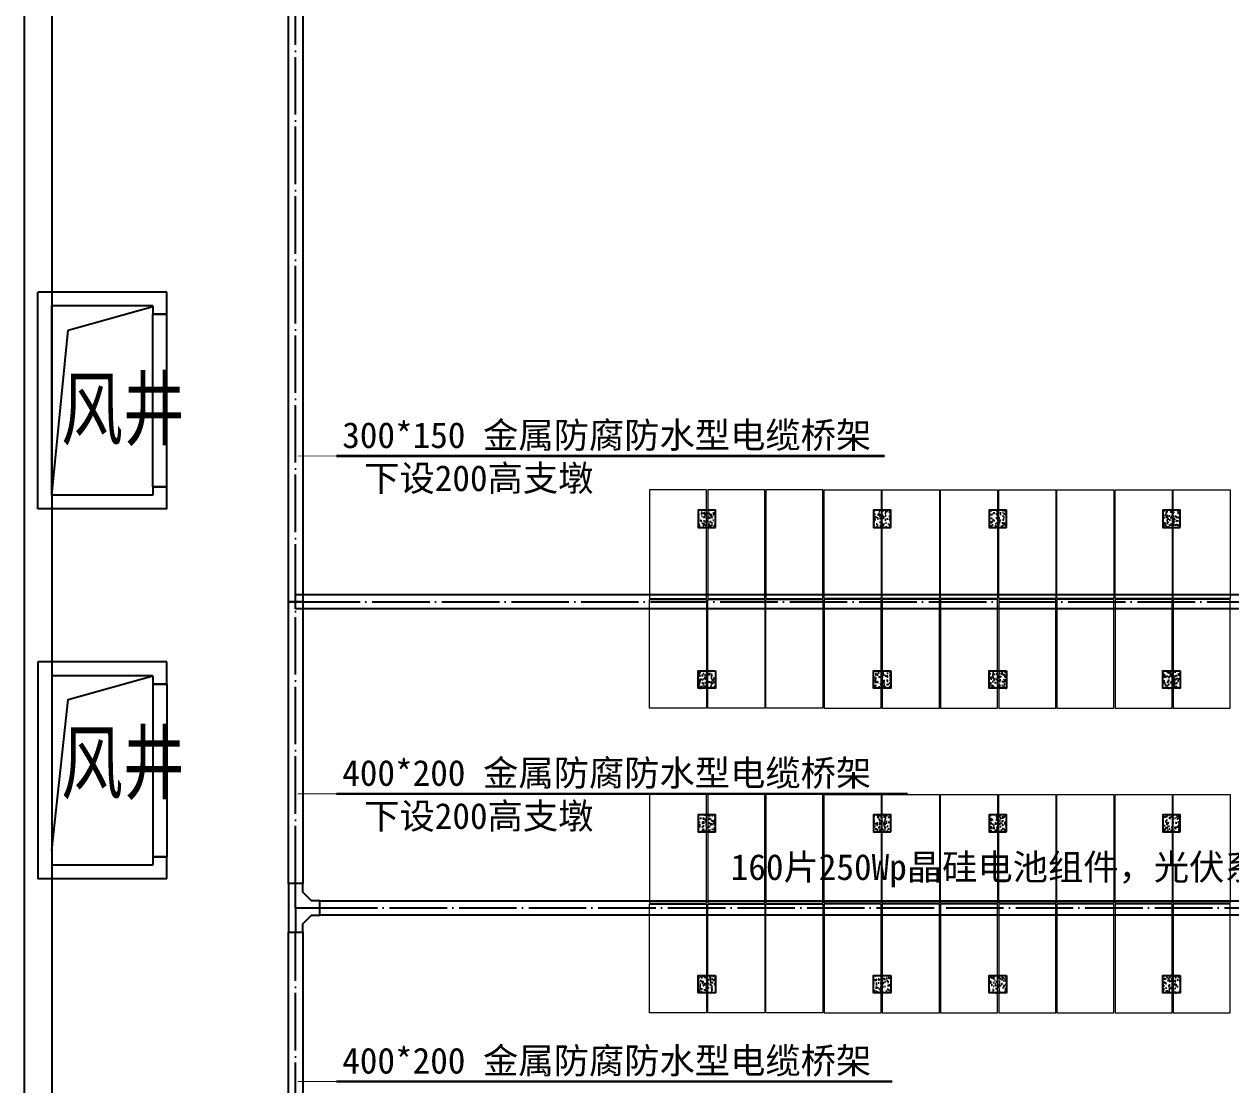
# Model space of a CAD drawing. Header units: millimetres. Extents: x -633009578 to 5705885, y -633235091 to 2571734.
# Drawn here: x 2781536 to 2802523, y 1744481 to 1762923 of the extents above; entities that cross this region are included whole.
import ezdxf

# ---------------------------------------------------------------- set-up
doc = ezdxf.new("R2010")
doc.units = ezdxf.units.MM
doc.header["$LTSCALE"] = 1000
doc.header["$MEASUREMENT"] = 0
for name, pattern in [('DASH', [0.35, 0.25, -0.1]), ('DASHED2', [0.375, 0.25, -0.125]), ('DOTE', [2.4200000000000004, 2, -0.2, 0.02, -0.2])]:
    doc.linetypes.add(name, pattern=pattern)
doc.layers.get('0').update_dxf_attribs({"color": 9})
for name, color, linetype in [('3T_WOOD', 21, 'Continuous'), ('A-OTHER(其它)', 192, 'Continuous'), ('A-ROOF(屋顶)', 11, 'Continuous'), ('A-TEXT(房间)', 243, 'Continuous'), ('A-WALL(墙)', 255, 'Continuous'), ('A-WINDOW（窗）', 4, 'Continuous'), ('尺寸线层', 3, 'Continuous'), ('电-桥架', 4, 'Continuous'), ('设备-箱柜', 3, 'Continuous')]:
    doc.layers.add(name, color=color, linetype=linetype)
doc.styles.add('_TCH', font='simhei.ttf', dxfattribs={"width": 0.75, "bigfont": 'hztxt.shx'})
doc.styles.add('ELEC-DIM', font='simhei.ttf')

# ---------------------------------------------------------------- blocks, each defined once
blk = doc.blocks.new('3030')
h = blk.add_hatch()
h.set_pattern_fill('AR-CONC', color=256, scale=20, angle=180, style=0)
h.set_pattern_definition([(230, (0, 0), (-143.4520365201507, 12.5504269965191), [15, -165]), (175, (0, 0), (27.75026672259992, -150.4384267400024), [12, -132]), (280.4514, (-11.954336, 1.045868000000007), (-115.7018763428044, -137.8879084121907), [12.748038, -140.2284224]), (226.1842, (-2.266215559059192e-14, -40), (-213.4482097251289, 33.10380286580374), [22.5, -247.5]), (276.6356, (-17.78734900000002, -37.24133859999999), (-186.9325411097408, -194.8235741800882), [19.12205759999999, -210.3426]), (171.1841999999999, (-2.266215559059192e-14, -40), (-186.9323890267256, -194.8237201850648), [18, -198]), (201, (-20.00000000000002, -29.99999999999999), (-119.3814104236923, 80.52377813306784), [15, -165]), (145.9999999999999, (-20.00000000000002, -29.99999999999999), (-48.66306638431643, -145.0300090093706), [12, -132]), (251.4514, (-29.94844660000001, -23.28967879999998), (-168.044525716298, -64.50609934199038), [12.748038, -140.2284224]), (217.5, (0, 0), (-2.431971063458171, -66.5787707662623), [0, -130.4, 0, -134, 0, -132.5]), (187.5, (0, 0), (-52.61390748842976, -78.88234237647202), [0, -76.39999999999999, 0, -127.4, 0, -50.5]), (147.5, (44.6, -2.526830348350999e-14), (-106.7644872344818, 4.510974346876012), [0, -50, 0, -156, 0, -207]), (137.5, (64.6, -3.659938127880594e-14), (-116.6372338684773, -20.02099646646348), [0, -65, 0, -103.6, 0, -147])])
h.paths.add_polyline_path([(7589905.532891056, -2127883.896403329), (7589905.532891056, -2127584.046403329), (7590205.532891056, -2127584.046403329), (7590205.532891056, -2127883.896403329)])
blk.add_lwpolyline([(7589905.532891056, -2127883.896403329), (7589905.532891056, -2127584.046403329), (7590205.532891056, -2127584.046403329), (7590205.532891056, -2127883.896403329)], close=True)
blk = doc.blocks.new('G$C91E54488')
at = {"color": 8, "lineweight": 0}
for points in [[(-122662.7808985738, 103411.1528317966), (-122662.7808985738, 101522.1528317966), (-121670.7808985738, 101522.1528317966), (-121670.7808985738, 103411.1528317966)], [(-121650.7808985738, 103411.1528317966), (-121650.7808985738, 101522.1528317966), (-120658.7808985738, 101522.1528317966), (-120658.7808985738, 103411.1528317966)], [(-120638.7808985738, 103411.1528317966), (-120638.7808985738, 101522.1528317966), (-119646.7808985738, 101522.1528317966), (-119646.7808985738, 103411.1528317966)], [(-118634.7808985719, 103411.1528317966), (-118634.7808985719, 101522.1528317966), (-119626.7808985719, 101522.1528317966), (-119626.7808985719, 103411.1528317966)], [(-117622.7808985719, 103411.1528317966), (-117622.7808985719, 101522.1528317966), (-118614.7808985719, 101522.1528317966), (-118614.7808985719, 103411.1528317966)], [(-116610.7808985719, 103411.1528317966), (-116610.7808985719, 101522.1528317966), (-117602.7808985719, 101522.1528317966), (-117602.7808985719, 103411.1528317966)], [(-115598.7808985719, 103411.1528317966), (-115598.7808985719, 101522.1528317966), (-116590.7808985719, 101522.1528317966), (-116590.7808985719, 103411.1528317966)], [(-114586.7808985719, 103411.1528317966), (-114586.7808985719, 101522.1528317966), (-115578.7808985719, 101522.1528317966), (-115578.7808985719, 103411.1528317966)], [(-113574.7808985719, 103411.1528317966), (-113574.7808985719, 101522.1528317966), (-114566.7808985719, 101522.1528317966), (-114566.7808985719, 103411.1528317966)], [(-112562.7808985719, 103411.1528317966), (-112562.7808985719, 101522.1528317966), (-113554.7808985719, 101522.1528317966), (-113554.7808985719, 103411.1528317966)], [(-122662.7808985738, 99615.15283179656), (-122662.7808985738, 101504.1528317966), (-121670.7808985738, 101504.1528317966), (-121670.7808985738, 99615.15283179656)], [(-121650.7808985738, 99615.15283179656), (-121650.7808985738, 101504.1528317966), (-120658.7808985738, 101504.1528317966), (-120658.7808985738, 99615.15283179656)], [(-120638.7808985738, 99615.15283179656), (-120638.7808985738, 101504.1528317966), (-119646.7808985738, 101504.1528317966), (-119646.7808985738, 99615.15283179656)], [(-118634.7808985719, 99615.15283179656), (-118634.7808985719, 101504.1528317966), (-119626.7808985719, 101504.1528317966), (-119626.7808985719, 99615.15283179656)], [(-117622.7808985719, 99615.15283179656), (-117622.7808985719, 101504.1528317966), (-118614.7808985719, 101504.1528317966), (-118614.7808985719, 99615.15283179656)], [(-116610.7808985719, 99615.15283179656), (-116610.7808985719, 101504.1528317966), (-117602.7808985719, 101504.1528317966), (-117602.7808985719, 99615.15283179656)], [(-115598.7808985719, 99615.15283179656), (-115598.7808985719, 101504.1528317966), (-116590.7808985719, 101504.1528317966), (-116590.7808985719, 99615.15283179656)], [(-114586.7808985719, 99615.15283179656), (-114586.7808985719, 101504.1528317966), (-115578.7808985719, 101504.1528317966), (-115578.7808985719, 99615.15283179656)], [(-113574.7808985719, 99615.15283179656), (-113574.7808985719, 101504.1528317966), (-114566.7808985719, 101504.1528317966), (-114566.7808985719, 99615.15283179656)], [(-112562.7808985719, 99615.15283179656), (-112562.7808985719, 101504.1528317966), (-113554.7808985719, 101504.1528317966), (-113554.7808985719, 99615.15283179656)], [(-122662.7808985738, 98115.15283179656), (-122662.7808985738, 96226.15283179656), (-121670.7808985738, 96226.15283179656), (-121670.7808985738, 98115.15283179656)], [(-121650.7808985738, 98115.15283179656), (-121650.7808985738, 96226.15283179656), (-120658.7808985738, 96226.15283179656), (-120658.7808985738, 98115.15283179656)], [(-120638.7808985738, 98115.15283179656), (-120638.7808985738, 96226.15283179656), (-119646.7808985738, 96226.15283179656), (-119646.7808985738, 98115.15283179656)], [(-118634.7808985719, 98115.15283179656), (-118634.7808985719, 96226.15283179656), (-119626.7808985719, 96226.15283179656), (-119626.7808985719, 98115.15283179656)], [(-117622.7808985719, 98115.15283179656), (-117622.7808985719, 96226.15283179656), (-118614.7808985719, 96226.15283179656), (-118614.7808985719, 98115.15283179656)], [(-116610.7808985719, 98115.15283179656), (-116610.7808985719, 96226.15283179656), (-117602.7808985719, 96226.15283179656), (-117602.7808985719, 98115.15283179656)], [(-115598.7808985719, 98115.15283179656), (-115598.7808985719, 96226.15283179656), (-116590.7808985719, 96226.15283179656), (-116590.7808985719, 98115.15283179656)], [(-114586.7808985719, 98115.15283179656), (-114586.7808985719, 96226.15283179656), (-115578.7808985719, 96226.15283179656), (-115578.7808985719, 98115.15283179656)], [(-113574.7808985719, 98115.15283179656), (-113574.7808985719, 96226.15283179656), (-114566.7808985719, 96226.15283179656), (-114566.7808985719, 98115.15283179656)], [(-112562.7808985719, 98115.15283179656), (-112562.7808985719, 96226.15283179656), (-113554.7808985719, 96226.15283179656), (-113554.7808985719, 98115.15283179656)], [(-122662.7808985738, 94319.15283179656), (-122662.7808985738, 96208.15283179656), (-121670.7808985738, 96208.15283179656), (-121670.7808985738, 94319.15283179656)], [(-121650.7808985738, 94319.15283179656), (-121650.7808985738, 96208.15283179656), (-120658.7808985738, 96208.15283179656), (-120658.7808985738, 94319.15283179656)], [(-120638.7808985738, 94319.15283179656), (-120638.7808985738, 96208.15283179656), (-119646.7808985738, 96208.15283179656), (-119646.7808985738, 94319.15283179656)], [(-118634.7808985719, 94319.15283179656), (-118634.7808985719, 96208.15283179656), (-119626.7808985719, 96208.15283179656), (-119626.7808985719, 94319.15283179656)], [(-117622.7808985719, 94319.15283179656), (-117622.7808985719, 96208.15283179656), (-118614.7808985719, 96208.15283179656), (-118614.7808985719, 94319.15283179656)], [(-116610.7808985719, 94319.15283179656), (-116610.7808985719, 96208.15283179656), (-117602.7808985719, 96208.15283179656), (-117602.7808985719, 94319.15283179656)], [(-115598.7808985719, 94319.15283179656), (-115598.7808985719, 96208.15283179656), (-116590.7808985719, 96208.15283179656), (-116590.7808985719, 94319.15283179656)], [(-114586.7808985719, 94319.15283179656), (-114586.7808985719, 96208.15283179656), (-115578.7808985719, 96208.15283179656), (-115578.7808985719, 94319.15283179656)], [(-113574.7808985719, 94319.15283179656), (-113574.7808985719, 96208.15283179656), (-114566.7808985719, 96208.15283179656), (-114566.7808985719, 94319.15283179656)], [(-112562.7808985719, 94319.15283179656), (-112562.7808985719, 96208.15283179656), (-113554.7808985719, 96208.15283179656), (-113554.7808985719, 94319.15283179656)]]:
    blk.add_lwpolyline(points, close=True, dxfattribs=at)
at = {"layer": 'A-OTHER(其它)'}
for points in [[(-133060.0015785564, 103319.9999996227), (-132774.0712782592, 106190.1517959385), (-131300.0015784707, 106599.9999998914)], [(-133060.0015785564, 97149.99999992421), (-132774.0712782592, 99770.1517959499), (-131300.0015784707, 100179.9999999028)]]:
    blk.add_lwpolyline(points, dxfattribs=at)
at = {"layer": 'A-ROOF(屋顶)'}
for points in [[(-133540.0010337373, 125749.999999938), (-133540.00139366, 87199.99999993795)], [(-133060.0010337373, 112779.9999999368), (-133060.0010337373, 87199.99999993795)]]:
    blk.add_lwpolyline(points, dxfattribs=at)
at = {"layer": 'A-WALL(墙)'}
for p, q in [((-133300.0015785396, 103079.999999808), (-133300.0015785396, 106849.9999998737)), ((-131060.0015784837, 106849.9999998735), (-133300.0015785396, 106849.9999998737)), ((-131060.0015785256, 106465.0000000041), (-131060.0015784837, 106849.9999998735)), ((-133060.0015784707, 103319.999999927), (-133060.0015784707, 106609.9999998758)), ((-131300.0015784809, 106609.9999998758), (-133060.0015784707, 106609.9999998758)), ((-131300.0015784809, 106609.9999998758), (-131300.0015785433, 106465.0000000041)), ((-131300.0015785433, 106465.0000000041), (-131060.0015785256, 106465.0000000041)), ((-131300.0015784809, 103319.999999927), (-133060.0015784707, 103319.999999927)), ((-131060.0015785256, 103464.9999997498), (-131300.0015785433, 103464.9999997498)), ((-131300.0015785433, 103464.9999997498), (-131300.0015784809, 103319.999999927)), ((-131060.0015784847, 103079.999999808), (-131060.0015785256, 103464.9999997498)), ((-131060.0015784847, 103079.999999808), (-133300.0015785396, 103079.999999808)), ((-133300.0015785433, 100419.9999998423), (-133300.0015785429, 96649.99999984645)), ((-131060.0015784879, 100419.9999998423), (-133300.0015785433, 100419.9999998423)), ((-131060.0015785056, 100034.9999997498), (-131060.0015784879, 100419.9999998423)), ((-133060.0015785433, 100179.9999999673), (-133060.0015785433, 96889.99999984435)), ((-131300.0015784847, 100179.9999999673), (-133060.0015785433, 100179.9999999673)), ((-131300.0015784847, 100179.9999999673), (-131300.0015784912, 100034.9999997498)), ((-131300.0015784912, 100034.9999997498), (-131060.0015785056, 100034.9999997498)), ((-131060.0015785052, 97035.00000000407), (-131300.0015784907, 97035.00000000407)), ((-131300.0015784907, 97035.00000000407), (-131300.0015784847, 96889.99999984435)), ((-131060.0015784875, 96649.99999984645), (-131060.0015785052, 97035.00000000407)), ((-131300.0015784847, 96889.99999984435), (-133060.0015785433, 96889.99999984435)), ((-131060.0015784875, 96649.99999984645), (-133300.0015785429, 96649.99999984645))]:
    blk.add_line(p, q, dxfattribs=at)
at = {"layer": 'A-WINDOW（窗）', "linetype": 'DASH'}
for p, q in [((-131060.0015784963, 106464.9999999014), (-131300.0015784963, 106464.9999999014)), ((-131300.0015784963, 103464.9999999014), (-131060.0015784963, 103464.9999999014)), ((-131060.0015784968, 100034.9999999058), (-131300.0015784968, 100034.9999999058)), ((-131300.0015784968, 97034.99999990582), (-131060.0015784968, 97034.99999990582))]:
    blk.add_line(p, q, dxfattribs=at)
at = {"layer": 'A-WINDOW（窗）'}
for p, q in [((-131300.0015784963, 103464.9999999014), (-131300.0015784963, 106464.9999999014)), ((-131060.0015784963, 103464.9999999014), (-131060.0015784963, 106464.9999999014)), ((-131300.0015784968, 100034.9999999058), (-131300.0015784968, 97034.99999990582)), ((-131060.0015784968, 100034.9999999058), (-131060.0015784968, 97034.99999990582))]:
    blk.add_line(p, q, dxfattribs=at)
at = {"color": 8, "xscale": -1}
for p in [(7468391.004357066, 2230644.913947882), (7471438.83080169, 2230644.913947882), (7473451.877110168, 2230644.913947882), (7476471.004357066, 2230644.913947882), (7468391.004357066, 2225348.913947882), (7471438.83080169, 2225348.913947882), (7473451.877110168, 2225348.913947882), (7476471.004357066, 2225348.913947882)]:
    blk.add_blockref('3030', p, dxfattribs=at)
at = {"color": 8, "rotation": 180}
for p in [(7468391.004357066, -2027618.608283458), (7471438.83080169, -2027618.608283458), (7473451.877110168, -2027618.608283458), (7476471.004357066, -2027618.608283458), (7468391.004357066, -2032914.608283458), (7471438.83080169, -2032914.608283458), (7473451.877110168, -2032914.608283458), (7476471.004357066, -2032914.608283458)]:
    blk.add_blockref('3030', p, dxfattribs=at)
at = {"layer": 'A-TEXT(房间)', "style": '_TCH', "width": 0.75}
for p in [(-132894.9777937699, 104301.4542915971), (-132894.9777937699, 98148.54570813302)]:
    blk.add_text('风井', height=1050, dxfattribs=at).set_placement(p)
blk = doc.blocks.new('sdafsfd')
at = {"color": 5, "lineweight": 0}
for points in [[(7508781.72500378, -2530383.625929791), (7508781.72500378, -2532272.625929791), (7509773.72500378, -2532272.625929791), (7509773.72500378, -2530383.625929791)], [(7509793.72500378, -2530383.625929791), (7509793.72500378, -2532272.625929791), (7510785.72500378, -2532272.625929791), (7510785.72500378, -2530383.625929791)], [(7510805.72500378, -2530383.625929791), (7510805.72500378, -2532272.625929791), (7511797.72500378, -2532272.625929791), (7511797.72500378, -2530383.625929791)], [(7512809.725003782, -2530383.625929791), (7512809.725003782, -2532272.625929791), (7511817.725003782, -2532272.625929791), (7511817.725003782, -2530383.625929791)], [(7513821.725003782, -2530383.625929791), (7513821.725003782, -2532272.625929791), (7512829.725003782, -2532272.625929791), (7512829.725003782, -2530383.625929791)], [(7514833.725003782, -2530383.625929791), (7514833.725003782, -2532272.625929791), (7513841.725003782, -2532272.625929791), (7513841.725003782, -2530383.625929791)], [(7515845.725003782, -2530383.625929791), (7515845.725003782, -2532272.625929791), (7514853.725003782, -2532272.625929791), (7514853.725003782, -2530383.625929791)], [(7516857.725003782, -2530383.625929791), (7516857.725003782, -2532272.625929791), (7515865.725003782, -2532272.625929791), (7515865.725003782, -2530383.625929791)], [(7517869.725003782, -2530383.625929791), (7517869.725003782, -2532272.625929791), (7516877.725003782, -2532272.625929791), (7516877.725003782, -2530383.625929791)], [(7518881.725003782, -2530383.625929791), (7518881.725003782, -2532272.625929791), (7517889.725003782, -2532272.625929791), (7517889.725003782, -2530383.625929791)], [(7508781.72500378, -2534179.625929791), (7508781.72500378, -2532290.625929791), (7509773.72500378, -2532290.625929791), (7509773.72500378, -2534179.625929791)], [(7509793.72500378, -2534179.625929791), (7509793.72500378, -2532290.625929791), (7510785.72500378, -2532290.625929791), (7510785.72500378, -2534179.625929791)], [(7510805.72500378, -2534179.625929791), (7510805.72500378, -2532290.625929791), (7511797.72500378, -2532290.625929791), (7511797.72500378, -2534179.625929791)], [(7512809.725003782, -2534179.625929791), (7512809.725003782, -2532290.625929791), (7511817.725003782, -2532290.625929791), (7511817.725003782, -2534179.625929791)], [(7513821.725003782, -2534179.625929791), (7513821.725003782, -2532290.625929791), (7512829.725003782, -2532290.625929791), (7512829.725003782, -2534179.625929791)], [(7514833.725003782, -2534179.625929791), (7514833.725003782, -2532290.625929791), (7513841.725003782, -2532290.625929791), (7513841.725003782, -2534179.625929791)], [(7515845.725003782, -2534179.625929791), (7515845.725003782, -2532290.625929791), (7514853.725003782, -2532290.625929791), (7514853.725003782, -2534179.625929791)], [(7516857.725003782, -2534179.625929791), (7516857.725003782, -2532290.625929791), (7515865.725003782, -2532290.625929791), (7515865.725003782, -2534179.625929791)], [(7517869.725003782, -2534179.625929791), (7517869.725003782, -2532290.625929791), (7516877.725003782, -2532290.625929791), (7516877.725003782, -2534179.625929791)], [(7518881.725003782, -2534179.625929791), (7518881.725003782, -2532290.625929791), (7517889.725003782, -2532290.625929791), (7517889.725003782, -2534179.625929791)]]:
    blk.add_lwpolyline(points, close=True, dxfattribs=at)
at = {"xscale": -1}
for p in [(15099835.51025942, -403149.8648137059), (15102883.33670404, -403149.8648137059), (15104896.38301252, -403149.8648137059), (15107915.51025942, -403149.8648137059)]:
    blk.add_blockref('3030', p, dxfattribs=at)
at = {"rotation": 180}
for p in [(15099835.51025942, -4661413.387045046), (15102883.33670404, -4661413.387045046), (15104896.38301252, -4661413.387045046), (15107915.51025942, -4661413.387045046)]:
    blk.add_blockref('3030', p, dxfattribs=at)

msp = doc.modelspace()

# ---------------------------------------------------------------- linework, layer by layer
at = {"layer": '电-桥架', "color": 5, "linetype": 'DOTE', "ltscale": 0.5}
for p, q in [((2786256.500000008, 1752881), (2786256.499999985, 1781989.500002069)), ((2786256.500000014, 1747983.5), (2786256.500000007, 1752881)), ((2786381.500000007, 1752881), (2812659, 1752881)), ((2786256.500000014, 1747558.5), (2786256.500000014, 1747983.5)), ((2786256.500000014, 1747558.5), (2786256.500000014, 1747133.5)), ((2786256.500000014, 1747558.5), (2786681.500000014, 1747558.5)), ((2786681.499999985, 1747558.5), (2812659, 1747558.5)), ((2786256.500000018, 1742661), (2786256.500000014, 1747133.5))]:
    msp.add_line(p, q, dxfattribs=at)
at = {"layer": '电-桥架', "color": 9, "linetype": 'DASHED2', "ltscale": 0.5}
for p, q in [((2786131.500000007, 1752881), (2786381.500000007, 1752881.000000001)), ((2786256.499999985, 1752881), (2786256.499999985, 1753006)), ((2786256.499999985, 1753006), (2786381.500000008, 1753006)), ((2786256.499999986, 1752756), (2786256.499999985, 1752881)), ((2786256.499999985, 1752881), (2786381.500000007, 1752881)), ((2786256.499999985, 1752881), (2786381.500000008, 1752881)), ((2786381.500000007, 1752756), (2786256.499999986, 1752756)), ((2786681.499999986, 1747433.5), (2786681.499999985, 1747683.5))]:
    msp.add_line(p, q, dxfattribs=at)
at = {"layer": '电-桥架', "ltscale": 0.5}
for points in [[(2786381.499999985, 1781989.50000207), (2786381.500000008, 1752881.000000001), (2786131.500000008, 1752881), (2786131.499999985, 1781989.500002069)], [(2786381.500000007, 1752881.000000001), (2786381.500000014, 1747983.500000001), (2786131.500000014, 1747983.5), (2786131.500000007, 1752881)], [(2786381.500000008, 1753006), (2812659, 1753006), (2812659, 1752756), (2786381.500000007, 1752756)], [(2786681.499999985, 1747683.5), (2812659, 1747683.5), (2812659, 1747433.5), (2786681.500000013, 1747433.5)], [(2786131.500000018, 1742661.000000699), (2786131.500000014, 1747133.5), (2786381.500000014, 1747133.500000001), (2786381.500000018, 1742661.000000003)]]:
    msp.add_lwpolyline(points, dxfattribs=at)
msp.add_lwpolyline([(2786381.500000014, 1747133.5), (2786381.500000014, 1747283.5), (2786531.500000013, 1747433.5), (2786681.500000013, 1747433.5), (2786681.500000014, 1747683.5), (2786531.500000014, 1747683.5), (2786381.500000014, 1747833.5), (2786381.500000014, 1747983.5), (2786131.500000014, 1747983.500000001), (2786131.500000014, 1747133.500000001)], close=True, dxfattribs=at)
msp.add_point((2786256.499999985, 1752881), dxfattribs=at)
at = {"layer": '设备-箱柜', "color": 6}
for points in [[(2786293.128415565, 1755414.922418155, 15, 15, 0), (2786967.652485659, 1755414.922418155, 15, 15, 0), (2786967.652485659, 1755414.922418155, 45, 45, 0), (2796501.283441407, 1755414.922418155, 45, 45, 0)], [(2786293.128415565, 1749541.5, 15, 15, 0), (2786967.652485659, 1749541.5, 15, 15, 0), (2786967.652485659, 1749541.5, 45, 45, 0), (2796901.05179901, 1749541.5, 45, 45, 0)], [(2786293.128415565, 1744538.922418155, 15, 15, 0), (2786967.652485659, 1744538.922418155, 15, 15, 0), (2786967.652485659, 1744538.922418155, 45, 45, 0), (2796637.283441407, 1744538.922418155, 45, 45, 0)]]:
    msp.add_lwpolyline(points, format="xyseb", dxfattribs=at)

# ---------------------------------------------------------------- block references
at = {"layer": '3T_WOOD'}
msp.add_blockref('G$C91E54488', (2915076, 1651413.5), dxfattribs=at)
at = {"layer": '尺寸线层'}
for p in [(-4716368.505902354, 4285208.278761588), (-4716368.505902354, 4279912.278761588)]:
    msp.add_blockref('sdafsfd', p, dxfattribs=at)

# ---------------------------------------------------------------- texts
at = {"layer": '设备-箱柜', "color": 6, "style": 'ELEC-DIM'}
for s, p in [('300*150 金属防腐防水型电缆桥架', (2787068.231642397, 1755553.217519066)), ('下设200高支墩', (2787449.830517794, 1754804.5)), ('400*200 金属防腐防水型电缆桥架', (2787068.231642397, 1749679.795100912)), ('下设200高支墩', (2787449.830517794, 1748931.077581845)), ('160片250Wp晶硅电池组件，光伏系统装机容量为40KW', (2793824.669845253, 1748043.717519067)), ('400*200 金属防腐防水型电缆桥架', (2787068.231642397, 1744677.217519066))]:
    msp.add_text(s, height=450, dxfattribs=at).set_placement(p)

doc.saveas('drawing.dxf')
